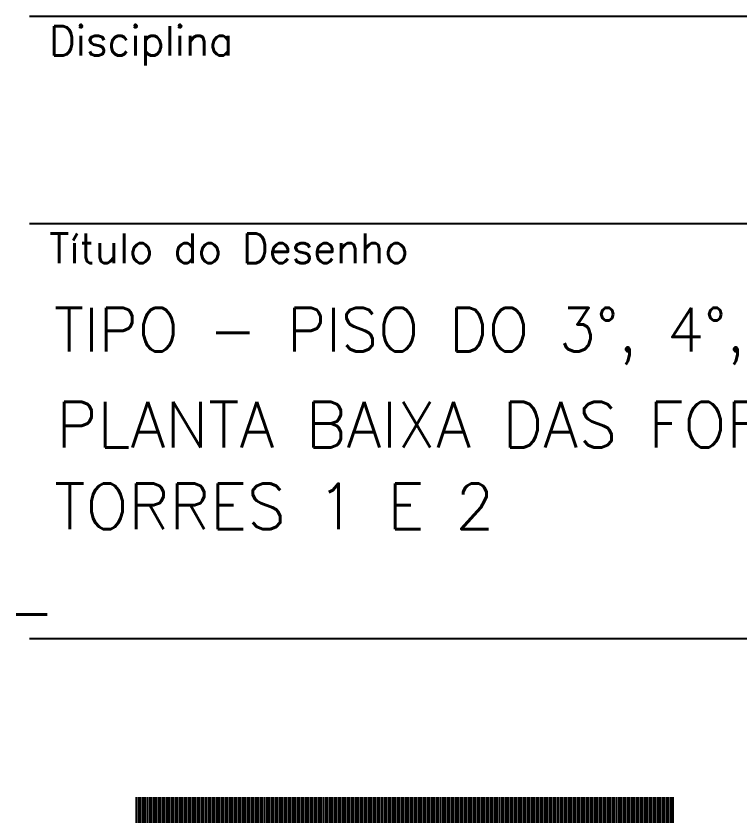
# Model space of a CAD drawing. Extents: x 187 to 6132, y -1204 to 3001.
# Drawn here: x 5253.2 to 5436.4, y -979.5 to -775.3 of the extents above; entities that cross this region are included whole.
import ezdxf

# ---------------------------------------------------------------- set-up
doc = ezdxf.new("R2010")
doc.units = 0
doc.header["$LTSCALE"] = 100
doc.header["$MEASUREMENT"] = 0
doc.layers.get('0').update_dxf_attribs({"color": 245, "linetype": 'CONTINUOUS'})
doc.layers.add('16', color=5, linetype='CONTINUOUS')
doc.layers.add('TEX1', color=7, linetype='CONTINUOUS')
doc.styles.get("Standard").update_dxf_attribs({"font": 'ROMANS.SHX'})

# ---------------------------------------------------------------- blocks, each defined once
blk = doc.blocks.new('H19', base_point=(-13899.373904, 10592.007577))
for p, q in [((-9591.873904, 10944.44117), (-9591.873904, 10950.335702)), ((-9591.373904, 10944.44117), (-9591.373904, 10950.335702)), ((-9590.873904, 10944.44117), (-9590.873904, 10950.335702)), ((-9590.373904, 10944.44117), (-9590.373904, 10950.335702)), ((-9589.873904, 10944.44117), (-9589.873904, 10950.335702)), ((-9589.373904, 10944.44117), (-9589.373904, 10950.335702)), ((-9588.873904, 10944.44117), (-9588.873904, 10950.335702)), ((-9588.373904, 10944.44117), (-9588.373904, 10950.335702)), ((-9587.873904, 10944.44117), (-9587.873904, 10950.335702)), ((-9587.373904, 10944.44117), (-9587.373904, 10950.335702)), ((-9586.873904, 10944.44117), (-9586.873904, 10950.335702)), ((-9586.373904, 10944.44117), (-9586.373904, 10950.335702)), ((-9585.873904, 10944.44117), (-9585.873904, 10950.335702)), ((-9585.373904, 10944.44117), (-9585.373904, 10950.335702)), ((-9584.873904, 10944.44117), (-9584.873904, 10950.335702)), ((-9584.373904, 10944.44117), (-9584.373904, 10950.335702)), ((-9583.873904, 10944.44117), (-9583.873904, 10950.335702)), ((-9583.373904, 10944.44117), (-9583.373904, 10950.335702)), ((-9582.873904, 10944.44117), (-9582.873904, 10950.335702)), ((-9582.373904, 10944.44117), (-9582.373904, 10950.335702)), ((-9581.873904, 10944.44117), (-9581.873904, 10950.335702)), ((-9581.373904, 10944.44117), (-9581.373904, 10950.335702)), ((-9580.873904, 10944.44117), (-9580.873904, 10950.335702)), ((-9580.373904, 10944.44117), (-9580.373904, 10950.335702)), ((-9579.873904, 10944.44117), (-9579.873904, 10950.335702)), ((-9579.373904, 10944.44117), (-9579.373904, 10950.335702)), ((-9578.873904, 10944.44117), (-9578.873904, 10950.335702)), ((-9578.373904, 10944.44117), (-9578.373904, 10950.335702)), ((-9577.873904, 10944.44117), (-9577.873904, 10950.335702)), ((-9577.373904, 10944.44117), (-9577.373904, 10950.335702)), ((-9576.873904, 10944.44117), (-9576.873904, 10950.335702)), ((-9576.373904, 10944.44117), (-9576.373904, 10950.335702)), ((-9575.873904, 10944.44117), (-9575.873904, 10950.335702)), ((-9575.373904, 10944.44117), (-9575.373904, 10950.335702)), ((-9574.873904, 10944.44117), (-9574.873904, 10950.335702)), ((-9574.373904, 10944.44117), (-9574.373904, 10950.335702)), ((-9573.873904, 10944.44117), (-9573.873904, 10950.335702)), ((-9573.373904, 10944.44117), (-9573.373904, 10950.335702)), ((-9572.873904, 10944.44117), (-9572.873904, 10950.335702)), ((-9572.373904, 10944.44117), (-9572.373904, 10950.335702)), ((-9571.873904, 10944.44117), (-9571.873904, 10950.335702)), ((-9571.373904, 10944.44117), (-9571.373904, 10950.335702)), ((-9570.873904, 10944.44117), (-9570.873904, 10950.335702)), ((-9570.373904, 10944.44117), (-9570.373904, 10950.335702)), ((-9569.873904, 10944.44117), (-9569.873904, 10950.335702)), ((-9569.373904, 10944.44117), (-9569.373904, 10950.335702)), ((-9568.873904, 10944.44117), (-9568.873904, 10950.335702)), ((-9568.373904, 10944.44117), (-9568.373904, 10950.335702)), ((-9567.873904, 10944.44117), (-9567.873904, 10950.335702)), ((-9567.373904, 10944.44117), (-9567.373904, 10950.335702)), ((-9566.873904, 10944.44117), (-9566.873904, 10950.335702)), ((-9566.373904, 10944.44117), (-9566.373904, 10950.335702)), ((-9565.873904, 10944.44117), (-9565.873904, 10950.335702)), ((-9565.373904, 10944.44117), (-9565.373904, 10950.335702)), ((-9564.873904, 10944.44117), (-9564.873904, 10950.335702)), ((-9564.373904, 10944.44117), (-9564.373904, 10950.335702)), ((-9563.873904, 10944.44117), (-9563.873904, 10950.335702)), ((-9563.373904, 10944.44117), (-9563.373904, 10950.335702)), ((-9562.873904, 10944.44117), (-9562.873904, 10950.335702)), ((-9562.373904, 10944.44117), (-9562.373904, 10950.335702)), ((-9561.873904, 10944.44117), (-9561.873904, 10950.335702)), ((-9561.373904, 10944.44117), (-9561.373904, 10950.335702)), ((-9560.873904, 10944.44117), (-9560.873904, 10950.335702)), ((-9560.373904, 10944.44117), (-9560.373904, 10950.335702)), ((-9559.873904, 10944.44117), (-9559.873904, 10950.335702)), ((-9559.373904, 10944.44117), (-9559.373904, 10950.335702)), ((-9558.873904, 10944.44117), (-9558.873904, 10950.335702)), ((-9558.373904, 10944.44117), (-9558.373904, 10950.335702)), ((-9557.873904, 10944.44117), (-9557.873904, 10950.335702)), ((-9557.373904, 10944.44117), (-9557.373904, 10950.335702)), ((-9556.873904, 10944.44117), (-9556.873904, 10950.335702)), ((-9556.373904, 10944.44117), (-9556.373904, 10950.335702)), ((-9555.873904, 10944.44117), (-9555.873904, 10950.335702)), ((-9555.373904, 10944.44117), (-9555.373904, 10950.335702)), ((-9554.873904, 10944.44117), (-9554.873904, 10950.335702)), ((-9554.373904, 10944.44117), (-9554.373904, 10950.335702)), ((-9553.873904, 10944.44117), (-9553.873904, 10950.335702)), ((-9553.373904, 10944.44117), (-9553.373904, 10950.335702)), ((-9552.873904, 10944.44117), (-9552.873904, 10950.335702)), ((-9552.373904, 10944.44117), (-9552.373904, 10950.335702)), ((-9551.873904, 10944.44117), (-9551.873904, 10950.335702)), ((-9551.373904, 10944.44117), (-9551.373904, 10950.335702)), ((-9550.873904, 10944.44117), (-9550.873904, 10950.335702)), ((-9550.373904, 10944.44117), (-9550.373904, 10950.335702)), ((-9549.873904, 10944.44117), (-9549.873904, 10950.335702)), ((-9549.373904, 10944.44117), (-9549.373904, 10950.335702)), ((-9548.873904, 10944.44117), (-9548.873904, 10950.335702)), ((-9548.373904, 10944.44117), (-9548.373904, 10950.335702)), ((-9547.873904, 10944.44117), (-9547.873904, 10950.335702)), ((-9547.373904, 10944.44117), (-9547.373904, 10950.335702)), ((-9546.873904, 10944.44117), (-9546.873904, 10950.335702)), ((-9546.373904, 10944.44117), (-9546.373904, 10950.335702)), ((-9545.873904, 10944.44117), (-9545.873904, 10950.335702)), ((-9545.373904, 10944.44117), (-9545.373904, 10950.335702)), ((-9544.873904, 10944.44117), (-9544.873904, 10950.335702)), ((-9544.373904, 10944.44117), (-9544.373904, 10950.335702)), ((-9543.873904, 10944.44117), (-9543.873904, 10950.335702)), ((-9543.373904, 10944.44117), (-9543.373904, 10950.335702)), ((-9542.873904, 10944.44117), (-9542.873904, 10950.335702)), ((-9542.373904, 10944.44117), (-9542.373904, 10950.335702)), ((-9541.873904, 10944.44117), (-9541.873904, 10950.335702)), ((-9541.373904, 10944.44117), (-9541.373904, 10950.335702)), ((-9540.873904, 10944.44117), (-9540.873904, 10950.335702)), ((-9540.373904, 10944.44117), (-9540.373904, 10950.335702)), ((-9539.873904, 10944.44117), (-9539.873904, 10950.335702)), ((-9539.373904, 10944.44117), (-9539.373904, 10950.335702)), ((-9538.873904, 10944.44117), (-9538.873904, 10950.335702)), ((-9538.373904, 10944.44117), (-9538.373904, 10950.335702)), ((-9537.873904, 10944.44117), (-9537.873904, 10950.335702)), ((-9537.373904, 10944.44117), (-9537.373904, 10950.335702)), ((-9536.873904, 10944.44117), (-9536.873904, 10950.335702)), ((-9536.373904, 10944.44117), (-9536.373904, 10950.335702)), ((-9535.873904, 10944.44117), (-9535.873904, 10950.335702)), ((-9535.373904, 10944.44117), (-9535.373904, 10950.335702)), ((-9534.873904, 10944.44117), (-9534.873904, 10950.335702)), ((-9534.373904, 10944.44117), (-9534.373904, 10950.335702)), ((-9533.873904, 10944.44117), (-9533.873904, 10950.335702)), ((-9533.373904, 10944.44117), (-9533.373904, 10950.335702)), ((-9532.873904, 10944.44117), (-9532.873904, 10950.335702)), ((-9532.373904, 10944.44117), (-9532.373904, 10950.335702)), ((-9531.873904, 10944.44117), (-9531.873904, 10950.335702)), ((-9531.373904, 10944.44117), (-9531.373904, 10950.335702)), ((-9530.873904, 10944.44117), (-9530.873904, 10950.335702)), ((-9530.373904, 10944.44117), (-9530.373904, 10950.335702)), ((-9529.873904, 10944.44117), (-9529.873904, 10950.335702)), ((-9529.373904, 10944.44117), (-9529.373904, 10950.335702)), ((-9528.873904, 10944.44117), (-9528.873904, 10950.335702)), ((-9528.373904, 10944.44117), (-9528.373904, 10950.335702)), ((-9527.873904, 10944.44117), (-9527.873904, 10950.335702)), ((-9527.373904, 10944.44117), (-9527.373904, 10950.335702)), ((-9526.873904, 10944.44117), (-9526.873904, 10950.335702)), ((-9526.373904, 10944.44117), (-9526.373904, 10950.335702)), ((-9525.873904, 10944.44117), (-9525.873904, 10950.335702)), ((-9525.373904, 10944.44117), (-9525.373904, 10950.335702)), ((-9524.873904, 10944.44117), (-9524.873904, 10950.335702)), ((-9524.373904, 10944.44117), (-9524.373904, 10950.335702)), ((-9523.873904, 10944.44117), (-9523.873904, 10950.335702)), ((-9523.373904, 10944.44117), (-9523.373904, 10950.335702)), ((-9522.873904, 10944.44117), (-9522.873904, 10950.335702)), ((-9522.373904, 10944.44117), (-9522.373904, 10950.335702)), ((-9521.873904, 10944.44117), (-9521.873904, 10950.335702)), ((-9521.373904, 10944.44117), (-9521.373904, 10950.335702)), ((-9520.873904, 10944.44117), (-9520.873904, 10950.335702)), ((-9520.373904, 10944.44117), (-9520.373904, 10950.335702)), ((-9519.873904, 10944.44117), (-9519.873904, 10950.335702)), ((-9519.373904, 10944.44117), (-9519.373904, 10950.335702)), ((-9518.873904, 10944.44117), (-9518.873904, 10950.335702)), ((-9518.373904, 10944.44117), (-9518.373904, 10950.335702)), ((-9517.873904, 10944.44117), (-9517.873904, 10950.335702)), ((-9517.373904, 10944.44117), (-9517.373904, 10950.335702)), ((-9516.873904, 10944.44117), (-9516.873904, 10950.335702)), ((-9516.373904, 10944.44117), (-9516.373904, 10950.335702)), ((-9515.873904, 10944.44117), (-9515.873904, 10950.335702)), ((-9515.373904, 10944.44117), (-9515.373904, 10950.335702)), ((-9514.873904, 10944.44117), (-9514.873904, 10950.335702)), ((-9514.373904, 10944.44117), (-9514.373904, 10950.335702)), ((-9513.873904, 10944.44117), (-9513.873904, 10950.335702)), ((-9513.373904, 10944.44117), (-9513.373904, 10950.335702)), ((-9512.873904, 10944.44117), (-9512.873904, 10950.335702)), ((-9512.373904, 10944.44117), (-9512.373904, 10950.335702)), ((-9511.873904, 10944.44117), (-9511.873904, 10950.335702)), ((-9511.373904, 10944.44117), (-9511.373904, 10950.335702)), ((-9510.873904, 10944.44117), (-9510.873904, 10950.335702)), ((-9510.373904, 10944.44117), (-9510.373904, 10950.335702)), ((-9509.873904, 10944.44117), (-9509.873904, 10950.335702)), ((-9509.373904, 10944.44117), (-9509.373904, 10950.335702)), ((-9508.873904, 10944.44117), (-9508.873904, 10950.335702)), ((-9508.373904, 10944.44117), (-9508.373904, 10950.335702)), ((-9507.873904, 10944.44117), (-9507.873904, 10950.335702)), ((-9507.373904, 10944.44117), (-9507.373904, 10950.335702)), ((-9506.873904, 10944.44117), (-9506.873904, 10950.335702)), ((-9506.373904, 10944.44117), (-9506.373904, 10950.335702)), ((-9505.873904, 10944.44117), (-9505.873904, 10950.335702)), ((-9505.373904, 10944.44117), (-9505.373904, 10950.335702)), ((-9504.873904, 10944.44117), (-9504.873904, 10950.335702)), ((-9504.373904, 10944.44117), (-9504.373904, 10950.335702)), ((-9503.873904, 10944.44117), (-9503.873904, 10950.335702)), ((-9503.373904, 10944.44117), (-9503.373904, 10950.335702)), ((-9502.873904, 10944.44117), (-9502.873904, 10950.335702)), ((-9502.373904, 10944.44117), (-9502.373904, 10950.335702)), ((-9501.873904, 10944.44117), (-9501.873904, 10950.335702)), ((-9501.373904, 10944.44117), (-9501.373904, 10950.335702)), ((-9500.873904, 10944.44117), (-9500.873904, 10950.335702)), ((-9500.373904, 10944.44117), (-9500.373904, 10950.335702)), ((-9499.873904, 10944.44117), (-9499.873904, 10950.335702)), ((-9499.373904, 10944.44117), (-9499.373904, 10950.335702)), ((-9498.873904, 10944.44117), (-9498.873904, 10950.335702)), ((-9498.373904, 10944.44117), (-9498.373904, 10950.335702)), ((-9497.873904, 10944.44117), (-9497.873904, 10950.335702)), ((-9497.373904, 10944.44117), (-9497.373904, 10950.335702)), ((-9496.873904, 10944.44117), (-9496.873904, 10950.335702)), ((-9496.373904, 10944.44117), (-9496.373904, 10950.335702)), ((-9495.873904, 10944.44117), (-9495.873904, 10950.335702)), ((-9495.373904, 10944.44117), (-9495.373904, 10950.335702)), ((-9494.873904, 10944.44117), (-9494.873904, 10950.335702)), ((-9494.373904, 10944.44117), (-9494.373904, 10950.335702)), ((-9493.873904, 10944.44117), (-9493.873904, 10950.335702)), ((-9493.373904, 10944.44117), (-9493.373904, 10950.335702)), ((-9492.873904, 10944.44117), (-9492.873904, 10950.335702)), ((-9492.373904, 10944.44117), (-9492.373904, 10950.335702)), ((-9491.873904, 10944.44117), (-9491.873904, 10950.335702)), ((-9491.373904, 10944.44117), (-9491.373904, 10950.335702)), ((-9490.873904, 10944.44117), (-9490.873904, 10950.335702)), ((-9490.373904, 10944.44117), (-9490.373904, 10950.335702)), ((-9489.873904, 10944.44117), (-9489.873904, 10950.335702)), ((-9489.373904, 10944.44117), (-9489.373904, 10950.335702)), ((-9488.873904, 10944.44117), (-9488.873904, 10950.335702)), ((-9488.373904, 10944.44117), (-9488.373904, 10950.335702)), ((-9487.873904, 10944.44117), (-9487.873904, 10950.335702)), ((-9487.373904, 10944.44117), (-9487.373904, 10950.335702)), ((-9486.873904, 10944.44117), (-9486.873904, 10950.335702)), ((-9486.373904, 10944.44117), (-9486.373904, 10950.335702)), ((-9485.873904, 10944.44117), (-9485.873904, 10950.335702)), ((-9485.373904, 10944.44117), (-9485.373904, 10950.335702)), ((-9484.873904, 10944.44117), (-9484.873904, 10950.335702)), ((-9484.373904, 10944.44117), (-9484.373904, 10950.335702)), ((-9483.873904, 10944.44117), (-9483.873904, 10950.335702)), ((-9483.373904, 10944.44117), (-9483.373904, 10950.335702)), ((-9482.873904, 10944.44117), (-9482.873904, 10950.335702)), ((-9482.373904, 10944.44117), (-9482.373904, 10950.335702)), ((-9481.873904, 10944.44117), (-9481.873904, 10950.335702)), ((-9481.373904, 10944.44117), (-9481.373904, 10950.335702)), ((-9480.873904, 10944.44117), (-9480.873904, 10950.335702)), ((-9480.373904, 10944.44117), (-9480.373904, 10950.335702)), ((-9479.873904, 10944.44117), (-9479.873904, 10950.335702)), ((-9479.373904, 10944.44117), (-9479.373904, 10950.335702)), ((-9478.873904, 10944.44117), (-9478.873904, 10950.335702)), ((-9478.373904, 10944.44117), (-9478.373904, 10950.335702)), ((-9477.873904, 10944.44117), (-9477.873904, 10950.335702)), ((-9477.373904, 10944.44117), (-9477.373904, 10950.335702)), ((-9476.873904, 10944.44117), (-9476.873904, 10950.335702)), ((-9476.373904, 10944.44117), (-9476.373904, 10950.335702)), ((-9475.873904, 10944.44117), (-9475.873904, 10950.335702)), ((-9475.373904, 10944.44117), (-9475.373904, 10950.335702)), ((-9474.873904, 10944.44117), (-9474.873904, 10950.335702)), ((-9474.373904, 10944.44117), (-9474.373904, 10950.335702)), ((-9473.873904, 10944.44117), (-9473.873904, 10950.335702)), ((-9473.373904, 10944.44117), (-9473.373904, 10950.335702)), ((-9472.873904, 10944.44117), (-9472.873904, 10950.335702)), ((-9472.373904, 10944.44117), (-9472.373904, 10950.335702)), ((-9471.873904, 10944.44117), (-9471.873904, 10950.335702)), ((-9471.373904, 10944.44117), (-9471.373904, 10950.335702)), ((-9470.873904, 10944.44117), (-9470.873904, 10950.335702)), ((-9470.373904, 10944.44117), (-9470.373904, 10950.335702)), ((-9469.873904, 10944.44117), (-9469.873904, 10950.335702)), ((-9469.373904, 10944.44117), (-9469.373904, 10950.335702)), ((-9468.873904, 10944.44117), (-9468.873904, 10950.335702)), ((-9468.373904, 10944.44117), (-9468.373904, 10950.335702))]:
    blk.add_line(p, q)
blk = doc.blocks.new('CARIMBO_UNION', base_point=(735.032049, -4583.115153))
for p, q in [((718.532049, -4575.465153), (734.032049, -4575.465153)), ((718.532049, -4576.515153), (734.032049, -4576.515153)), ((718.532049, -4578.615153), (734.032049, -4578.615153))]:
    blk.add_line(p, q)
at = {"layer": 'TEX1'}
for s, p in [('Disciplina', (718.632049, -4575.665153)), ('Título do Desenho', (718.632049, -4576.715153))]:
    blk.add_text(s, height=0.15, dxfattribs=at).set_placement(p)

msp = doc.modelspace()

# ---------------------------------------------------------------- block references
for name, p, xscale, yscale in [('CARIMBO_UNION', (6081.530458, -1157.790025), 50, 50), ('H19', (545.435228, -1367.168929), 1.1, 1.1)]:
    msp.add_blockref(name, p, dxfattribs=dict(xscale=xscale, yscale=yscale))

# ---------------------------------------------------------------- texts
at = {"layer": '16', "color": 4}
for s, height, p in [('TIPO - PISO DO 3%%d, 4%%d, 6%%d AO 13%%d E 15%%d PAV.', 11, (5262.792946, -860.146109)), ('PLANTA BAIXA DAS FORMAS DO TIPO', 11.5, (5263.385806, -884.453363)), ('TORRES 1 E 2', 11.5, (5262.855608, -905.131071)), ('_', 11.5, (5253.182553, -925.630407))]:
    msp.add_text(s, height=height, dxfattribs=at).set_placement(p)

doc.saveas('drawing.dxf')
